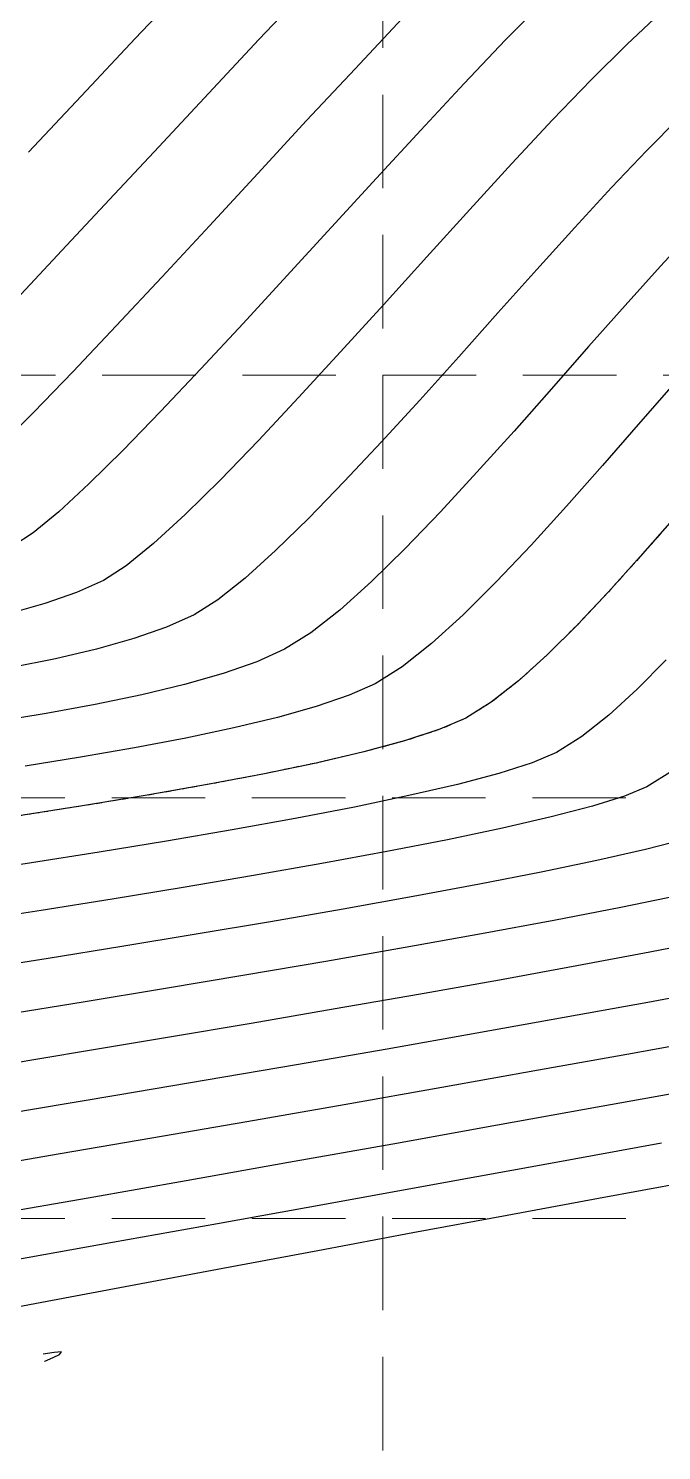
# Model space of a CAD drawing. Header units: inches. Extents: x 2547543 to 2548696, y 7125653 to 7126375.
# Drawn here: x 2548338.4 to 2548365.5, y 7125770.4 to 7125831.2 of the extents above; entities that cross this region are included whole.
import ezdxf

# ---------------------------------------------------------------- set-up
doc = ezdxf.new("R2010")
doc.units = ezdxf.units.IN
doc.header["$MEASUREMENT"] = 0
doc.linetypes.add('DASHED2', pattern=[0.375, 0.25, -0.125])
doc.linetypes.add('HIDDEN', pattern=[0.375, 0.25, -0.125])
for name, color, linetype in [('CONT-MJR', 6, 'Continuous'), ('CONT-MNR', 14, 'Continuous'), ('GRID', 254, 'HIDDEN'), ('V-100YR-LINE', 2, 'DASHED2')]:
    doc.layers.add(name, color=color, linetype=linetype)

msp = doc.modelspace()

# ---------------------------------------------------------------- linework, layer by layer
at = {"layer": 'CONT-MJR', "color": 35}
for points, elevation in [([(2548350.390275715, 7125832.966445083), (2548348.278055364, 7125830.731550986)], 560), ([(2548343.998142039, 7125826.151917927), (2548341.892876056, 7125823.890794257)], 560), ([(2548339.852355188, 7125821.704542685), (2548337.907792932, 7125819.634970857)], 560), ([(2548362.392413499, 7125817.597155428), (2548360.803230073, 7125815.793182096)], 565), ([(2548360.803230073, 7125815.793182096), (2548359.204473676, 7125813.987474514)], 565), ([(2548354.545913949, 7125808.958711459), (2548353.104012959, 7125807.54483206)], 565), ([(2548341.284130547, 7125802.289905108), (2548339.18505671, 7125801.903193142)], 565), ([(2548364.821935517, 7125796.082644027), (2548362.743061532, 7125795.610860081)], 570), ([(2548351.885237257, 7125793.529395603), (2548348.775174288, 7125792.989591478)], 570), ([(2548349.545696414, 7125782.686541365), (2548345.174756458, 7125781.911971759)], 575)]:
    msp.add_lwpolyline(points, dxfattribs=dict(at, elevation=elevation))
at = {"layer": 'CONT-MJR', "color": 35, "extrusion": (0.7297743796778442, -0.6836880536954099, 0), "elevation": -3012126.059996075}
msp.add_lwpolyline([(6942523.97616866, 560), (6942520.844454259, 560)], dxfattribs=at)
at = {"layer": 'CONT-MJR', "color": 35, "extrusion": (0.7314439310878184, -0.6819015879691137, 0), "elevation": -2995141.416819612}
msp.add_lwpolyline([(6949865.248351311, 560), (6949862.111831848, 560)], dxfattribs=at)
at = {"layer": 'CONT-MJR', "color": 35, "extrusion": (0.7310520322013968, -0.6823217175308198, 0), "elevation": -2999133.87645789}
msp.add_lwpolyline([(6948137.053677337, 560), (6948134.06312198, 560)], dxfattribs=at)
at = {"layer": 'CONT-MJR', "color": 35, "extrusion": (0.7339051713730896, -0.6792519410585707, 0), "elevation": -2969969.180743115}
msp.add_lwpolyline([(6960661.224723728, 565), (6960659.099774139, 565)], dxfattribs=at)
at = {"layer": 'CONT-MJR', "color": 35, "extrusion": (0.7435788177058972, -0.6686482945907364, 0), "elevation": -2869757.507412226}
msp.add_lwpolyline([(7002569.805898661, 565), (7002567.545377987, 565)], dxfattribs=at)
at = {"layer": 'CONT-MJR', "color": 35, "extrusion": (0.7487682383324431, -0.6628318981948061, 0), "elevation": -2815086.38491238}
msp.add_lwpolyline([(7024724.124434417, 565.0000000000009), (7024721.770752091, 565.0000000000009)], dxfattribs=at)
at = {"layer": 'CONT-MJR', "color": 35, "extrusion": (0.7437112055672914, -0.6685010416698288, 0), "elevation": -2868370.777194529}
msp.add_lwpolyline([(7003128.494012489, 565.0000000000009), (7003126.117330121, 565.0000000000009)], dxfattribs=at)
at = {"layer": 'CONT-MJR', "color": 35, "extrusion": (0.7348518387896821, -0.6782276719711628, 0), "elevation": -2960257.753051951}
msp.add_lwpolyline([(6964782.865688678, 565.0000000000009), (6964780.566522458, 565.0000000000009)], dxfattribs=at)
at = {"layer": 'CONT-MJR', "color": 35, "extrusion": (0.7210201083016704, -0.6929141385659896, 0), "elevation": -3100158.905525433}
msp.add_lwpolyline([(6903644.621850432, 565), (6903642.442089837, 565)], dxfattribs=at)
at = {"layer": 'CONT-MJR', "color": 35, "extrusion": (0.668272539271046, -0.7439165364852621, 0), "elevation": -3598011.668634024}
msp.add_lwpolyline([(6657743.517220486, 565), (6657741.697257834, 565)], dxfattribs=at)
at = {"layer": 'CONT-MJR', "color": 35, "extrusion": (0.617588903415378, -0.78650107843422, 0), "elevation": -4030620.599289347}
msp.add_lwpolyline([(6405100.316124379, 565.0000000000009), (6405098.731403209, 565.0000000000009)], dxfattribs=at)
at = {"layer": 'CONT-MJR', "color": 35, "extrusion": (0.5309285160425847, -0.8474166099698653, 0), "elevation": -4685533.86161243}
msp.add_lwpolyline([(5942807.804911908, 565), (5942806.484009342, 565)], dxfattribs=at)
at = {"layer": 'CONT-MJR', "color": 35, "extrusion": (0.3290911113240372, -0.9442981734852135, 0), "elevation": -5890245.070529865}
msp.add_lwpolyline([(4751439.344309154, 565.0000000000009), (4751437.822011128, 565.0000000000009)], dxfattribs=at)
at = {"layer": 'CONT-MJR', "color": 35, "extrusion": (0.4097535626049202, -0.9121962606438242, 0), "elevation": -5455937.115513257}
msp.add_lwpolyline([(5244418.62042544, 565.0000000000005), (5244417.319885519, 565.0000000000005)], dxfattribs=at)
at = {"layer": 'CONT-MJR', "color": 35, "extrusion": (0.2734954909391994, -0.9618732850203953, 0), "elevation": -6157158.782943185}
msp.add_lwpolyline([(4400061.827857059, 565.0000000000009), (4400060.107928159, 565.0000000000009)], dxfattribs=at)
at = {"layer": 'CONT-MJR', "color": 35, "extrusion": (0.2335227455137242, -0.9723513394487265, 0), "elevation": -6333687.686320087}
msp.add_lwpolyline([(4141923.891612748, 565.0000000000009), (4141922.002481912, 565.0000000000009)], dxfattribs=at)
at = {"layer": 'CONT-MJR', "color": 35, "extrusion": (0.2038081025094046, -0.9790108566055414, 0), "elevation": -6456865.2021767}
msp.add_lwpolyline([(3947152.054761256, 565), (3947150.027062642, 565)], dxfattribs=at)
at = {"layer": 'CONT-MJR', "color": 35, "extrusion": (0.163689393335121, -0.9865119272008728, 0), "elevation": -6612552.473156666}
msp.add_lwpolyline([(3680385.191171733, 565), (3680382.982679893, 565)], dxfattribs=at)
at = {"layer": 'CONT-MJR', "color": 35, "extrusion": (0.2470336316538098, -0.9690069064934108, 0), "elevation": -6275413.801604208}
msp.add_lwpolyline([(4229696.181381339, 570), (4229694.397440413, 570)], dxfattribs=at)
at = {"layer": 'CONT-MJR', "color": 35, "extrusion": (-0.2043414573766847, 0.9788996724880302, 0), "elevation": 6454702.83284594}
msp.add_lwpolyline([(-3950686.914655166, 570.0000000000009), (-3950684.482228307, 570.0000000000009)], dxfattribs=at)
at = {"layer": 'CONT-MJR', "color": 35, "extrusion": (0.1923234596226564, -0.9813315886481861, 0), "elevation": -6502658.35824367}
msp.add_lwpolyline([(3871244.09130097, 570.0000000000005), (3871241.405832857, 570.0000000000005)], dxfattribs=at)
at = {"layer": 'CONT-MJR', "color": 35, "extrusion": (0.1833820090612525, -0.9830417278796758, 0), "elevation": -6537630.473765504}
msp.add_lwpolyline([(3811884.512254229, 570.0000000000005), (3811881.6216623, 570.0000000000005)], dxfattribs=at)
at = {"layer": 'CONT-MJR', "color": 35, "extrusion": (0.1764826702502311, -0.984303747377479, 0), "elevation": -6564205.3285784}
msp.add_lwpolyline([(3765934.427647011, 570), (3765931.379995049, 570)], dxfattribs=at)
at = {"layer": 'CONT-MJR', "color": 35, "extrusion": (0.1665767471332209, -0.9860284921413353, 0), "elevation": -6601739.267308724}
msp.add_lwpolyline([(3699735.917186181, 570.0000000000009), (3699732.699920472, 570.0000000000009)], dxfattribs=at)
at = {"layer": 'CONT-MJR', "color": 35, "extrusion": (0.1629271134103021, -0.9866381077759903, 0), "elevation": -6615383.789847631}
msp.add_lwpolyline([(3675279.678801043, 570), (3675276.449072452, 570)], dxfattribs=at)
at = {"layer": 'CONT-MJR', "color": 35, "extrusion": (0.1573397883434017, -0.987544526086826, 0), "elevation": -6636081.147348398}
msp.add_lwpolyline([(3637769.003528443, 570.0000000000009), (3637765.89369044, 570.0000000000009)], dxfattribs=at)
at = {"layer": 'CONT-MJR', "color": 35, "extrusion": (0.1598879694535984, -0.9871351666433555, 0), "elevation": -6626670.507366242}
msp.add_lwpolyline([(3654886.817794484, 570), (3654883.623869248, 570)], dxfattribs=at)
at = {"layer": 'CONT-MJR', "color": 35, "extrusion": (0.178218289698529, -0.9839909761867388, 0), "elevation": -6557543.335473156}
msp.add_lwpolyline([(3777515.733969609, 575.0000000000005), (3777511.358795915, 575.0000000000005)], dxfattribs=at)
at = {"layer": 'CONT-MJR', "color": 35, "extrusion": (0.1770676545402659, -0.9841986820330584, 0), "elevation": -6561955.63867939}
msp.add_lwpolyline([(3769841.48983008, 575), (3769836.985525798, 575)], dxfattribs=at)
at = {"layer": 'CONT-MJR', "color": 35, "extrusion": (0.1760970270048654, -0.9843728140699781, 0), "elevation": -6565669.972940156}
msp.add_lwpolyline([(3763364.253944398, 575), (3763359.695951065, 575)], dxfattribs=at)
at = {"layer": 'CONT-MJR', "color": 35, "extrusion": (0.1752516616137287, -0.9845236691424067, 0), "elevation": -6568899.223809254}
msp.add_lwpolyline([(3757720.237340064, 575), (3757715.701101132, 575)], dxfattribs=at)
at = {"layer": 'CONT-MJR', "color": 35, "extrusion": (0.1737784845663571, -0.9847847675009095, 0), "elevation": -6574513.920822131}
msp.add_lwpolyline([(3747879.092447414, 575), (3747874.826052423, 575)], dxfattribs=at)
at = {"layer": 'CONT-MJR', "color": 35, "extrusion": (0.1730823675270849, -0.9849073530293188, 0), "elevation": -6577161.382045624}
msp.add_lwpolyline([(3743226.838086247, 575), (3743222.819782273, 575)], dxfattribs=at)
at = {"layer": 'CONT-MNR', "color": 35, "extrusion": (0.7264493972692223, -0.6872199598434141, 0), "elevation": -3045770.913249168}
msp.add_lwpolyline([(6927831.018419613, 559), (6927827.65126293, 559)], dxfattribs=at)
at = {"layer": 'CONT-MNR', "color": 35, "extrusion": (0.714785082025856, -0.6993441831553976, 0), "elevation": -3161879.379972702}
msp.add_lwpolyline([(6875619.828935625, 562), (6875617.428571285, 562)], dxfattribs=at)
at = {"layer": 'CONT-MNR', "color": 35, "extrusion": (0.7274394230156975, -0.6861719069173478, 0), "elevation": -3035772.009724465}
msp.add_lwpolyline([(6932220.061828079, 561.0000000000009), (6932217.116597217, 561.0000000000009)], dxfattribs=at)
at = {"layer": 'CONT-MNR', "color": 35, "extrusion": (-0.6828087298200296, 0.7305971793550519, 0), "elevation": 3466066.48525308}
msp.add_lwpolyline([(-6727408.78033377, 563), (-6727406.879350163, 563)], dxfattribs=at)
at = {"layer": 'CONT-MNR', "color": 35, "extrusion": (0.7284428058138247, -0.6851066184602822, 0), "elevation": -3025631.711456091}
msp.add_lwpolyline([(6936646.824527627, 559.0000000000009), (6936643.456791418, 559.0000000000009)], dxfattribs=at)
at = {"layer": 'CONT-MNR', "color": 35}
for points, elevation in [([(2548358.84230355, 7125830.719882635), (2548357.063316642, 7125828.849329064)], 562), ([(2548364.036159572, 7125830.543854592), (2548362.503244084, 7125829.013771573)], 563), ([(2548357.063316642, 7125828.849329064), (2548355.211123263, 7125826.864453553)], 562), ([(2548350.328147977, 7125827.266588331), (2548348.239393258, 7125825.010230211)], 561), ([(2548355.211123263, 7125826.864453553), (2548353.312823003, 7125824.805743122)], 562), ([(2548359.112183315, 7125825.429591081), (2548357.307516478, 7125823.461598605)], 563), ([(2548364.869051063, 7125825.979205589), (2548363.375251083, 7125824.404230602)], 564), ([(2548348.239393258, 7125825.010230211), (2548346.164448756, 7125822.764101705)], 561), ([(2548353.312823003, 7125824.805743122), (2548351.395515459, 7125822.713684784)], 562), ([(2548363.375251083, 7125824.404230602), (2548361.8035672, 7125822.697391205)], 564), ([(2548360.175445193, 7125820.896804785), (2548358.51233084, 7125819.040588737)], 564), ([(2548353.613606013, 7125819.38907169), (2548351.777840829, 7125817.370642248)], 563), ([(2548358.51233084, 7125819.040588737), (2548356.835669921, 7125817.166860449)], 564), ([(2548342.183244363, 7125818.481653944), (2548340.340611454, 7125816.534894895)], 561), ([(2548356.835669921, 7125817.166860449), (2548355.166908213, 7125815.313737313)], 564), ([(2548355.166908213, 7125815.313737313), (2548353.527491495, 7125813.519336721)], 564), ([(2548338.639042725, 7125814.777485871), (2548337.110351667, 7125813.254206973)], 561), ([(2548362.980063662, 7125812.510420538), (2548361.446972567, 7125810.778521271)], 566), ([(2548341.010094496, 7125811.728301606), (2548339.718524599, 7125810.536444361)], 562), ([(2548346.636176139, 7125811.903319971), (2548345.133295604, 7125810.420376224)], 563), ([(2548339.718524599, 7125810.536444361), (2548338.624744173, 7125809.635135333)], 562), ([(2548345.133295604, 7125810.420376224), (2548343.780484287, 7125809.17893515)], 563), ([(2548343.780484287, 7125809.17893515), (2548342.604481409, 7125808.222049245)], 563), ([(2548348.999769068, 7125808.869644117), (2548347.692190096, 7125807.691307608)], 564), ([(2548364.603631333, 7125808.615643965), (2548363.24611618, 7125807.111392934)], 567), ([(2548339.132267988, 7125806.604240531), (2548337.622429837, 7125806.18366714)], 563), ([(2548357.023625916, 7125806.12338917), (2548355.670736249, 7125804.894310495)], 566), ([(2548353.260546347, 7125803.176499418), (2548352.14408457, 7125802.681066919)], 566), ([(2548359.386166048, 7125803.294791014), (2548358.219278113, 7125802.379271823)], 567), ([(2548364.462725984, 7125802.937283948), (2548363.255231973, 7125801.827506796)], 568), ([(2548352.14408457, 7125802.681066919), (2548350.738489857, 7125802.199946549)], 566), ([(2548358.219278113, 7125802.379271823), (2548357.136719731, 7125801.704408887)], 567), ([(2548349.080268614, 7125801.733694088), (2548347.205927249, 7125801.282865316)], 566), ([(2548350.738489857, 7125802.199946549), (2548349.080268614, 7125801.733694088)], 566), ([(2548356.028487955, 7125801.224313534), (2548354.561180342, 7125800.742270287)], 567), ([(2548362.100942161, 7125800.912682668), (2548361.012893115, 7125800.232318357)], 568), ([(2548352.779838721, 7125800.260747686), (2548350.729504918, 7125799.782214263)], 567), ([(2548358.556046147, 7125799.337710024), (2548356.781371313, 7125798.867099001)], 568), ([(2548359.982265314, 7125799.794121589), (2548358.556046147, 7125799.337710024)], 568), ([(2548356.781371313, 7125798.867099001), (2548354.70537651, 7125798.386303859)], 568), ([(2548364.889066499, 7125798.760227825), (2548363.932922683, 7125798.361556326)], 569), ([(2548347.140829255, 7125796.922967127), (2548344.330911548, 7125796.44158891)], 568), ([(2548344.330911548, 7125796.44158891), (2548341.455352359, 7125795.970103276)], 568), ([(2548341.455352359, 7125795.970103276), (2548338.561287384, 7125795.512525562)], 568), ([(2548350.970992715, 7125795.483951956), (2548348.054290341, 7125794.970919424)], 569), ([(2548342.004363647, 7125793.961999614), (2548338.967095855, 7125793.476290356)], 569), ([(2548338.967095855, 7125793.476290356), (2548335.985596118, 7125793.009866876)], 569), ([(2548367.873555772, 7125792.240414609), (2548365.008866839, 7125791.683896662)], 572), ([(2548354.54035884, 7125791.887365712), (2548351.143421895, 7125791.293095827)], 571), ([(2548365.008866839, 7125791.683896662), (2548361.890626319, 7125791.100004652)], 572), ([(2548358.57243821, 7125790.496408214), (2548355.10790651, 7125789.880776984)], 572), ([(2548340.759222764, 7125789.548644666), (2548337.41655731, 7125789.004382968)], 571), ([(2548344.19789475, 7125790.116404546), (2548340.759222764, 7125789.548644666)], 571), ([(2548364.924899539, 7125789.539177494), (2548361.349318099, 7125788.888377283)], 573), ([(2548351.550635219, 7125789.260780592), (2548347.954228336, 7125788.644088676)], 572), ([(2548361.349318099, 7125788.888377283), (2548357.611935319, 7125788.221079053)], 573), ([(2548344.372289859, 7125788.038370868), (2548340.858423788, 7125787.451296803)], 572), ([(2548357.611935319, 7125788.221079053), (2548353.772629437, 7125787.546341959)], 573), ([(2548368.10536947, 7125788.058428209), (2548364.268079738, 7125787.358920081)], 574), ([(2548349.891278693, 7125786.873225152), (2548346.027761324, 7125786.210787786)], 573), ([(2548360.249526863, 7125786.636323631), (2548356.116628659, 7125785.901457161)], 574), ([(2548343.701040196, 7125783.731420602), (2548339.779938798, 7125783.055657024)], 574), ([(2548365.513026294, 7125783.511625644), (2548360.766403051, 7125782.649313608)], 576), ([(2548339.779938798, 7125783.055657024), (2548336.079081133, 7125782.421714914)], 574), ([(2548355.961803347, 7125781.778575961), (2548351.181659996, 7125780.914186561)], 576), ([(2548351.181659996, 7125780.914186561), (2548346.508405815, 7125780.070919272)], 576), ([(2548358.908986977, 7125780.424519013), (2548354.877625627, 7125779.675226466)], 577), ([(2548342.024473619, 7125779.263547957), (2548337.812296222, 7125778.506846476)], 576), ([(2548342.788155967, 7125777.412325196), (2548338.998258109, 7125776.699763927)], 577), ([(2548338.998258109, 7125776.699763927), (2548335.447516549, 7125776.031445749)], 577), ([(2548339.520719509, 7125774.564362206), (2548339.060306821, 7125774.48996832)], 578), ([(2548339.131063014, 7125774.188921418), (2548339.487074511, 7125774.345713796)], 578), ([(2548339.842482462, 7125774.594714857), (2548339.520719509, 7125774.564362206)], 578), ([(2548339.117537022, 7125774.182433668), (2548339.131063014, 7125774.188921418)], 578)]:
    msp.add_lwpolyline(points, dxfattribs=dict(at, elevation=elevation))
at = {"layer": 'CONT-MNR', "color": 35, "extrusion": (0.7315372287314975, -0.6818014982235231, 0), "elevation": -2994186.569551584}
msp.add_lwpolyline([(6950280.039925502, 561), (6950277.002749068, 561)], dxfattribs=at)
at = {"layer": 'CONT-MNR', "color": 35, "extrusion": (0.7214088366589685, -0.692509415380292, 0), "elevation": -3096292.455576223}
msp.add_lwpolyline([(6905401.046354294, 563), (6905398.663370818, 563)], dxfattribs=at)
at = {"layer": 'CONT-MNR', "color": 35, "extrusion": (0.72937251569268, -0.6841167541817195, 0), "elevation": -3016208.891020793}
msp.add_lwpolyline([(6940745.898370219, 559), (6940742.587863201, 559)], dxfattribs=at)
at = {"layer": 'CONT-MNR', "color": 35, "extrusion": (0.7310385584592357, -0.6823361532601381, 0), "elevation": -2999259.540623501}
msp.add_lwpolyline([(6948093.25488084, 563), (6948090.703613011, 563)], dxfattribs=at)
at = {"layer": 'CONT-MNR', "color": 35, "extrusion": (0.7097597058977093, -0.7044438656727711, 0), "elevation": -3211017.698925307}
msp.add_lwpolyline([(6852806.130311827, 564), (6852804.15077823, 564)], dxfattribs=at)
at = {"layer": 'CONT-MNR', "color": 35, "extrusion": (0.7402551356845992, -0.6723260623332817, 0), "elevation": -2904442.244370256}
msp.add_lwpolyline([(6988254.447410975, 563.0000000000009), (6988251.708007763, 563.0000000000009)], dxfattribs=at)
at = {"layer": 'CONT-MNR', "color": 35, "extrusion": (0.7336760201085976, -0.679499446296764, 0), "elevation": -2972332.150824212}
msp.add_lwpolyline([(6959645.093280796, 561), (6959642.106787127, 561)], dxfattribs=at)
at = {"layer": 'CONT-MNR', "color": 35, "extrusion": (0.7374995192005013, -0.6753476580095836, 0), "elevation": -2932999.752131938}
msp.add_lwpolyline([(6976313.971997359, 562), (6976311.144986395, 562)], dxfattribs=at)
at = {"layer": 'CONT-MNR', "color": 35, "extrusion": (0.7417365887952376, -0.6706913096517686, 0), "elevation": -2889014.16606559}
msp.add_lwpolyline([(6994647.535423661, 564), (6994645.107895551, 564)], dxfattribs=at)
at = {"layer": 'CONT-MNR', "color": 35, "extrusion": (0.7411390773554781, -0.671351523433641, 0), "elevation": -2895245.256602796}
msp.add_lwpolyline([(6992067.046980808, 563), (6992064.288160391, 563)], dxfattribs=at)
at = {"layer": 'CONT-MNR', "color": 35, "extrusion": (0.7310593557564985, -0.682313870854824, 0), "elevation": -2999055.396496415}
msp.add_lwpolyline([(6948168.348430642, 561), (6948165.487747778, 561)], dxfattribs=at)
at = {"layer": 'CONT-MNR', "color": 35, "extrusion": (0.735982548044649, -0.6770005088430184, 0), "elevation": -2948643.443362848}
msp.add_lwpolyline([(6969713.522203094, 562), (6969710.754076177, 562)], dxfattribs=at)
at = {"layer": 'CONT-MNR', "color": 35, "extrusion": (0.732460062552792, -0.6808100004885066, 0), "elevation": -2984765.707246783}
msp.add_lwpolyline([(6954318.070408881, 562.0000000000009), (6954315.409267254, 562.0000000000009)], dxfattribs=at)
at = {"layer": 'CONT-MNR', "color": 35, "extrusion": (0.7360350478396063, -0.6769434306880808, 0), "elevation": -2948099.034624062}
msp.add_lwpolyline([(6969941.324388605, 563), (6969938.676231058, 563)], dxfattribs=at)
at = {"layer": 'CONT-MNR', "color": 35, "extrusion": (0.7184284076606307, -0.6956009078963389, 0), "elevation": -3125924.358092797}
msp.add_lwpolyline([(6892016.881004527, 561.0000000000009), (6892014.434819207, 561.0000000000009)], dxfattribs=at)
at = {"layer": 'CONT-MNR', "color": 35, "extrusion": (0.7264344219989943, -0.6872357896202635, 0), "elevation": -3045910.11818258}
msp.add_lwpolyline([(6927752.932277633, 562), (6927750.426091592, 562)], dxfattribs=at)
at = {"layer": 'CONT-MNR', "color": 35, "extrusion": (0.7528156282706231, -0.6582314409320686, 0), "elevation": -2771986.358534837}
msp.add_lwpolyline([(7041840.278022999, 566.0000000000005), (7041837.984086393, 566.0000000000005)], dxfattribs=at)
at = {"layer": 'CONT-MNR', "color": 35, "extrusion": (0.7293768568769662, -0.6841121257895357, 0), "elevation": -3016149.233571104}
msp.add_lwpolyline([(6940761.980445758, 563), (6940759.462143218, 563)], dxfattribs=at)
at = {"layer": 'CONT-MNR', "color": 35, "extrusion": (0.7169445327439752, -0.6971302152170161, 0), "elevation": -3140599.465838097}
msp.add_lwpolyline([(6885341.633458482, 562), (6885339.329943273, 562)], dxfattribs=at)
at = {"layer": 'CONT-MNR', "color": 35, "extrusion": (0.7527836987559275, -0.6582679567526775, 0), "elevation": -2772327.931532193}
msp.add_lwpolyline([(7041703.515916549, 566), (7041701.190186306, 566)], dxfattribs=at)
at = {"layer": 'CONT-MNR', "color": 35, "extrusion": (0.7188039720210913, -0.6952128090064958, 0), "elevation": -3122194.025589009}
msp.add_lwpolyline([(6893707.462394856, 563.0000000000009), (6893705.123239837, 563.0000000000009)], dxfattribs=at)
at = {"layer": 'CONT-MNR', "color": 35, "extrusion": (0.7301458000266143, -0.6832913805277332, 0), "elevation": -3008337.331929852}
msp.add_lwpolyline([(6944150.812788957, 564.0000000000009), (6944148.487827756, 564.0000000000009)], dxfattribs=at)
at = {"layer": 'CONT-MNR', "color": 35, "extrusion": (0.7021368704973965, -0.7120420037386294, 0), "elevation": -3284593.079496177}
msp.add_lwpolyline([(6817823.039314825, 562), (6817820.985700341, 562)], dxfattribs=at)
at = {"layer": 'CONT-MNR', "color": 35, "extrusion": (0.7176392204448219, -0.6964150696813995, 0), "elevation": -3133725.437572198}
msp.add_lwpolyline([(6888472.733893651, 564.0000000000009), (6888470.556471784, 564.0000000000009)], dxfattribs=at)
at = {"layer": 'CONT-MNR', "color": 35, "extrusion": (0.6987157842390568, -0.7153993659874182, 0), "elevation": -3317227.47760246}
msp.add_lwpolyline([(6802004.380129796, 564), (6802002.391440479, 564)], dxfattribs=at)
at = {"layer": 'CONT-MNR', "color": 35, "extrusion": (0.7404022194612384, -0.6721640822127231, 0), "elevation": -2902901.59063834}
msp.add_lwpolyline([(6988883.149028569, 566), (6988880.893101139, 566)], dxfattribs=at)
at = {"layer": 'CONT-MNR', "color": 35, "extrusion": (0.5486993729742707, -0.8360197354713835, 0), "elevation": -4559045.680662034}
msp.add_lwpolyline([(6040388.661682907, 562), (6040387.622363707, 562)], dxfattribs=at)
at = {"layer": 'CONT-MNR', "color": 35, "extrusion": (0.7513126013013418, -0.6599464941385862, 0), "elevation": -2788033.974378247}
msp.add_lwpolyline([(7035496.167000105, 567), (7035494.093348347, 567)], dxfattribs=at)
at = {"layer": 'CONT-MNR', "color": 35, "extrusion": (0.726600032352679, -0.6870606909037119, 0), "elevation": -3044224.921112651}
msp.add_lwpolyline([(6928491.063179735, 566), (6928488.907998098, 566)], dxfattribs=at)
at = {"layer": 'CONT-MNR', "color": 35, "extrusion": (0.5432771457310891, -0.8395534187449187, 0), "elevation": -4598040.357634506}
msp.add_lwpolyline([(6010758.497627737, 563.0000000000005), (6010757.339327154, 563.0000000000005)], dxfattribs=at)
at = {"layer": 'CONT-MNR', "color": 35, "extrusion": (-0.4112617703841497, 0.9115172824584813, 0), "elevation": 5447261.281153919}
msp.add_lwpolyline([(-5253429.685220148, 563.0000000000005), (-5253428.420099452, 563.0000000000005)], dxfattribs=at)
at = {"layer": 'CONT-MNR', "color": 35, "extrusion": (-0.6215174277093561, 0.7834003363884555, 0), "elevation": 3998517.639850762}
msp.add_lwpolyline([(-6425190.105949515, 564), (-6425188.611177258, 564)], dxfattribs=at)
at = {"layer": 'CONT-MNR', "color": 35, "extrusion": (0.7052729107563769, -0.7089359077894332, 0), "elevation": -3254452.657117295}
msp.add_lwpolyline([(6832261.837865858, 566), (6832259.826044111, 566)], dxfattribs=at)
at = {"layer": 'CONT-MNR', "color": 35, "extrusion": (0.3284326822155626, -0.944527380890936, 0), "elevation": -5893561.592232987}
msp.add_lwpolyline([(4747325.287867203, 563), (4747323.862203052, 563)], dxfattribs=at)
at = {"layer": 'CONT-MNR', "color": 35, "extrusion": (0.535077486387574, -0.8448029850569632, 0), "elevation": -4656339.972713552}
msp.add_lwpolyline([(5965709.518901301, 564), (5965708.319822408, 564)], dxfattribs=at)
at = {"layer": 'CONT-MNR', "color": 35, "extrusion": (0.7277278073162459, -0.6858660499388267, 0), "elevation": -3032834.378775636}
msp.add_lwpolyline([(6933483.817955485, 567.0000000000009), (6933481.876086515, 567.0000000000009)], dxfattribs=at)
at = {"layer": 'CONT-MNR', "color": 35, "extrusion": (0.4103181472105051, -0.9119424423009044, 0), "elevation": -5452692.629679425}
msp.add_lwpolyline([(5247791.991392953, 564), (5247790.703720031, 564)], dxfattribs=at)
at = {"layer": 'CONT-MNR', "color": 35, "extrusion": (0.3285820202500572, -0.944475439579236, 0), "elevation": -5892808.239636345}
msp.add_lwpolyline([(4748260.232409833, 564), (4748258.750010224, 564)], dxfattribs=at)
at = {"layer": 'CONT-MNR', "color": 35, "extrusion": (0.7052169708821442, -0.7089915542372935, 0), "elevation": -3254987.987307015}
msp.add_lwpolyline([(6832006.183954359, 567.0000000000009), (6832004.362296913, 567.0000000000009)], dxfattribs=at)
at = {"layer": 'CONT-MNR', "color": 35, "extrusion": (0.2709985946451645, -0.9625797430344905, 0), "elevation": -6168558.293370248}
msp.add_lwpolyline([(4384066.455639994, 564.0000000000005), (4384064.800746298, 564.0000000000005)], dxfattribs=at)
at = {"layer": 'CONT-MNR', "color": 35, "extrusion": (0.6201385812109974, -0.7844922817297894, 0), "elevation": -4009805.270627564}
msp.add_lwpolyline([(6418151.891939018, 566), (6418150.284974124, 566)], dxfattribs=at)
at = {"layer": 'CONT-MNR', "color": 35, "extrusion": (0.1977224569435225, -0.9802580425684948, 0), "elevation": -6481262.955743596}
msp.add_lwpolyline([(3906961.89915004, 564), (3906959.981355538, 564)], dxfattribs=at)
at = {"layer": 'CONT-MNR', "color": 35, "extrusion": (-0.2290693337746214, 0.9734101090106118, 0), "elevation": 6352583.434545379}
msp.add_lwpolyline([(-4112884.547734009, 564), (-4112882.746936016, 564)], dxfattribs=at)
at = {"layer": 'CONT-MNR', "color": 35, "extrusion": (0.6709147256828306, -0.7415345109042006, 0), "elevation": -3574297.222491535}
msp.add_lwpolyline([(6670504.461376688, 567), (6670502.793823292, 567)], dxfattribs=at)
at = {"layer": 'CONT-MNR', "color": 35, "extrusion": (0.7120311329812835, -0.7021478944391913, 0), "elevation": -3188852.692958507}
msp.add_lwpolyline([(6863124.057523791, 568), (6863122.280602358, 568)], dxfattribs=at)
at = {"layer": 'CONT-MNR', "color": 35, "extrusion": (-0.5314864105903317, 0.8470668187090115, 0), "elevation": 4681616.300099984}
msp.add_lwpolyline([(-5945894.39928966, 566), (-5945893.04220859, 566)], dxfattribs=at)
at = {"layer": 'CONT-MNR', "color": 35, "extrusion": (0.3975109471601573, -0.9175974318228199, 0), "elevation": -5525617.484524461}
msp.add_lwpolyline([(5170950.148816422, 567), (5170948.941062631, 567)], dxfattribs=at)
at = {"layer": 'CONT-MNR', "color": 35, "extrusion": (-0.6211249687162986, 0.7837115370065553, 0), "elevation": 4001721.055455748}
msp.add_lwpolyline([(-6423195.120797582, 568.0000000000009), (-6423193.647947229, 568.0000000000009)], dxfattribs=at)
at = {"layer": 'CONT-MNR', "color": 35, "extrusion": (0.2071221698861556, -0.9783150856148803, 0), "elevation": -6443459.689206036}
msp.add_lwpolyline([(3968997.938827774, 566.0000000000009), (3968995.8393456, 566.0000000000009)], dxfattribs=at)
at = {"layer": 'CONT-MNR', "color": 35, "extrusion": (0.1870370221590519, -0.9823528654927792, 0), "elevation": -6523415.993321076}
msp.add_lwpolyline([(3836162.733415853, 566), (3836160.496885107, 566)], dxfattribs=at)
at = {"layer": 'CONT-MNR', "color": 35, "extrusion": (0.2609488820318007, -0.9653526200132019, 0), "elevation": -6213920.142481995}
msp.add_lwpolyline([(4319530.489634844, 567.0000000000005), (4319528.644359259, 567.0000000000005)], dxfattribs=at)
at = {"layer": 'CONT-MNR', "color": 35, "extrusion": (0.1595210504956725, -0.9871945271570124, 0), "elevation": -6628036.812022028}
msp.add_lwpolyline([(3652423.050407324, 566.0000000000009), (3652420.645858156, 566.0000000000009)], dxfattribs=at)
at = {"layer": 'CONT-MNR', "color": 35, "extrusion": (0.1715843876240008, -0.9851694259992525, 0), "elevation": -6582864.853740577}
msp.add_lwpolyline([(3733225.669198959, 566), (3733223.330856712, 566)], dxfattribs=at)
at = {"layer": 'CONT-MNR', "color": 35, "extrusion": (0.3912767368161367, -0.9202730655770144, 0), "elevation": -5560567.643130735}
msp.add_lwpolyline([(5133347.863637289, 568.0000000000009), (5133346.743722079, 568.0000000000009)], dxfattribs=at)
at = {"layer": 'CONT-MNR', "color": 35, "extrusion": (0.1862906546744398, -0.9824946778384954, 0), "elevation": -6526326.394512187}
msp.add_lwpolyline([(3831208.612910441, 567.0000000000009), (3831206.11600869, 567.0000000000009)], dxfattribs=at)
at = {"layer": 'CONT-MNR', "color": 35, "extrusion": (0.2036516234658204, -0.979043418985969, 0), "elevation": -6457491.618564541}
msp.add_lwpolyline([(3946126.705130207, 567), (3946124.382164634, 567)], dxfattribs=at)
at = {"layer": 'CONT-MNR', "color": 35, "extrusion": (0.531364016375386, -0.8471436018181443, 0), "elevation": -4682465.424926277}
msp.add_lwpolyline([(5945225.345912914, 569), (5945224.059988093, 569)], dxfattribs=at)
at = {"layer": 'CONT-MNR', "color": 35, "extrusion": (0.1731261861449012, -0.9848996515741698, 0), "elevation": -6577011.374323752}
msp.add_lwpolyline([(3743527.46658346, 567), (3743524.839859631, 567)], dxfattribs=at)
at = {"layer": 'CONT-MNR', "color": 35, "extrusion": (0.1629317542231565, -0.9866373414105941, 0), "elevation": -6615372.715218261}
msp.add_lwpolyline([(3675309.603744414, 567.0000000000009), (3675306.891618951, 567.0000000000009)], dxfattribs=at)
at = {"layer": 'CONT-MNR', "color": 35, "extrusion": (0.2045621224995443, -0.9788535835550082, 0), "elevation": -6453816.43871051}
msp.add_lwpolyline([(3952134.577933209, 568.0000000000005), (3952132.197414698, 568.0000000000005)], dxfattribs=at)
at = {"layer": 'CONT-MNR', "color": 35, "extrusion": (0.2976298242468179, -0.9546813540228007, 0), "elevation": -6044397.718831339}
msp.add_lwpolyline([(4553725.643993769, 569), (4553724.198319361, 569)], dxfattribs=at)
at = {"layer": 'CONT-MNR', "color": 35, "extrusion": (0.1549482791927938, -0.98792258339163, 0), "elevation": -6644875.704547898}
msp.add_lwpolyline([(3621693.496134783, 567), (3621690.743219376, 567)], dxfattribs=at)
at = {"layer": 'CONT-MNR', "color": 35, "extrusion": (0.1892910998116983, -0.9819210149151905, 0), "elevation": -6514590.28159153}
msp.add_lwpolyline([(3851130.872017347, 568), (3851128.288074635, 568)], dxfattribs=at)
at = {"layer": 'CONT-MNR', "color": 35, "extrusion": (0.2236321409816757, -0.9746736199979724, 0), "elevation": -6375431.438902356}
msp.add_lwpolyline([(4077377.388075242, 569), (4077375.24966425, 569)], dxfattribs=at)
at = {"layer": 'CONT-MNR', "color": 35, "extrusion": (0.2517270212854544, -0.9677982779250811, 0), "elevation": -6254843.252172632}
msp.add_lwpolyline([(4260056.777617331, 569.0000000000009), (4260054.962988427, 569.0000000000009)], dxfattribs=at)
at = {"layer": 'CONT-MNR', "color": 35, "extrusion": (0.1777785487378491, -0.9840705196319338, 0), "elevation": -6559245.224399025}
msp.add_lwpolyline([(3774569.871444173, 568), (3774567.130644125, 568)], dxfattribs=at)
at = {"layer": 'CONT-MNR', "color": 35, "extrusion": (0.204741951759208, -0.9788159853567117, 0), "elevation": -6453088.071815507}
msp.add_lwpolyline([(3953323.828895323, 569.0000000000009), (3953321.413392703, 569.0000000000009)], dxfattribs=at)
at = {"layer": 'CONT-MNR', "color": 35, "extrusion": (0.1912123527692045, -0.9815486927037625, 0), "elevation": -6507039.027741199}
msp.add_lwpolyline([(3863876.15635514, 569.0000000000005), (3863873.511112855, 569.0000000000005)], dxfattribs=at)
at = {"layer": 'CONT-MNR', "color": 35, "extrusion": (-0.1810783898515946, 0.9834686658601555, 0), "elevation": 6546545.287190445}
msp.add_lwpolyline([(-3796553.729527776, 569.0000000000009), (-3796550.902231423, 569.0000000000009)], dxfattribs=at)
at = {"layer": 'CONT-MNR', "color": 35, "extrusion": (0.1516589654418186, -0.9884328799676371, 0), "elevation": -6656892.190705769}
msp.add_lwpolyline([(3599552.398645454, 568), (3599549.499677685, 568)], dxfattribs=at)
at = {"layer": 'CONT-MNR', "color": 35, "extrusion": (0.1620010609075985, -0.9867905837941569, 0), "elevation": -6618832.275496174}
msp.add_lwpolyline([(3669069.16166553, 569.0000000000009), (3669066.075846073, 569.0000000000009)], dxfattribs=at)
at = {"layer": 'CONT-MNR', "color": 35, "extrusion": (0.1670169872043765, -0.9859540181900843, 0), "elevation": -6600088.770000993}
msp.add_lwpolyline([(3702682.811353505, 569), (3702679.763676783, 569)], dxfattribs=at)
at = {"layer": 'CONT-MNR', "color": 35, "extrusion": (0.2007337317866958, -0.9796458385166483, 0), "elevation": -6469211.482979995}
msp.add_lwpolyline([(3926883.728447709, 571), (3926881.103149229, 571)], dxfattribs=at)
at = {"layer": 'CONT-MNR', "color": 35, "extrusion": (0.1904004456773889, -0.9817065092408482, 0), "elevation": -6510228.369179361}
msp.add_lwpolyline([(3858499.577675618, 571), (3858496.663800731, 571)], dxfattribs=at)
at = {"layer": 'CONT-MNR', "color": 35, "extrusion": (0.1827857994955416, -0.9831527610207764, 0), "elevation": -6539938.926719346}
msp.add_lwpolyline([(3807921.84245032, 571.0000000000009), (3807918.695108245, 571.0000000000009)], dxfattribs=at)
at = {"layer": 'CONT-MNR', "color": 35, "extrusion": (0.1769449661072128, -0.9842207470731947, 0), "elevation": -6562433.707098238}
msp.add_lwpolyline([(3769019.739098581, 571.0000000000009), (3769016.413516325, 571.0000000000009)], dxfattribs=at)
at = {"layer": 'CONT-MNR', "color": 35, "extrusion": (0.1685840521327152, -0.9856872817311352, 0), "elevation": -6594190.487859922}
msp.add_lwpolyline([(3713172.082298074, 571.0000000000009), (3713168.566164919, 571.0000000000009)], dxfattribs=at)
at = {"layer": 'CONT-MNR', "color": 35, "extrusion": (0.178968531082682, -0.9838547986781928, 0), "elevation": -6554667.18388546}
msp.add_lwpolyline([(3782510.440831217, 572.0000000000009), (3782507.068191155, 572.0000000000009)], dxfattribs=at)
at = {"layer": 'CONT-MNR', "color": 35, "extrusion": (0.1654947627128232, -0.9862106689316571, 0), "elevation": -6605792.619024728}
msp.add_lwpolyline([(3692488.70890296, 571.0000000000009), (3692485.18052964, 571.0000000000009)], dxfattribs=at)
at = {"layer": 'CONT-MNR', "color": 35, "extrusion": (0.1832652358488053, -0.9830635042199877, 0), "elevation": -6538076.935727421}
msp.add_lwpolyline([(3811117.465293189, 573), (3811114.05360936, 573)], dxfattribs=at)
at = {"layer": 'CONT-MNR', "color": 35, "extrusion": (0.1717015059170995, -0.9851490206389084, 0), "elevation": -6582408.512687011}
msp.add_lwpolyline([(3734018.392172496, 572.0000000000009), (3734014.781275853, 572.0000000000009)], dxfattribs=at)
at = {"layer": 'CONT-MNR', "color": 35, "extrusion": (0.1667361679970027, -0.9860015467947681, 0), "elevation": -6601136.852592994}
msp.add_lwpolyline([(3700801.717112325, 572.0000000000009), (3700798.08432038, 572.0000000000009)], dxfattribs=at)
at = {"layer": 'CONT-MNR', "color": 35, "extrusion": (0.1630959000930082, -0.986610220590103, 0), "elevation": -6614750.783153712}
msp.add_lwpolyline([(3676405.85470898, 572.0000000000009), (3676402.416482215, 572.0000000000009)], dxfattribs=at)
at = {"layer": 'CONT-MNR', "color": 35, "extrusion": (0.1708728183951661, -0.9852930934162143, 0), "elevation": -6585544.863164863}
msp.add_lwpolyline([(3728478.773081565, 573.0000000000009), (3728474.833796117, 573.0000000000009)], dxfattribs=at)
at = {"layer": 'CONT-MNR', "color": 35, "extrusion": (0.1769767164335586, -0.9842150384140631, 0), "elevation": -6562305.938748614}
msp.add_lwpolyline([(3769236.88478656, 574.0000000000005), (3769232.801783642, 574.0000000000005)], dxfattribs=at)
at = {"layer": 'CONT-MNR', "color": 35, "extrusion": (0.1673706817548516, -0.9858940383676718, 0), "elevation": -6598751.73188456}
msp.add_lwpolyline([(3705046.852606698, 573), (3705043.012634446, 573)], dxfattribs=at)
at = {"layer": 'CONT-MNR', "color": 35, "extrusion": (0.1734685809662656, -0.9848394038712862, 0), "elevation": -6575695.019957213}
msp.add_lwpolyline([(3745821.487347512, 574.0000000000009), (3745817.242669948, 574.0000000000009)], dxfattribs=at)
at = {"layer": 'CONT-MNR', "color": 35, "extrusion": (-0.1659412974824135, 0.986135632552568, 0), "elevation": 6604115.840562072}
msp.add_lwpolyline([(-3695473.191481434, 573.0000000000009), (-3695469.491974208, 573.0000000000009)], dxfattribs=at)
at = {"layer": 'CONT-MNR', "color": 35, "extrusion": (0.1646547052320494, -0.9863512701086501, 0), "elevation": -6608931.100100769}
msp.add_lwpolyline([(3686851.029780812, 573.0000000000009), (3686847.531282952, 573.0000000000009)], dxfattribs=at)
at = {"layer": 'CONT-MNR', "color": 35, "extrusion": (0.1721059115887019, -0.9850784512901609, 0), "elevation": -6580870.981655247}
msp.add_lwpolyline([(3736716.330387073, 574), (3736712.106525085, 574)], dxfattribs=at)
at = {"layer": 'CONT-MNR', "color": 35, "extrusion": (0.1709117785424548, -0.9852863360239271, 0), "elevation": -6585395.389748072}
msp.add_lwpolyline([(3728732.73444586, 574), (3728728.599173535, 574)], dxfattribs=at)
at = {"layer": 'CONT-MNR', "color": 35, "extrusion": (0.1783251836968441, -0.9839716097832737, 0), "elevation": -6557130.92261618}
msp.add_lwpolyline([(3778221.145548782, 576.0000000000009), (3778216.262684626, 576.0000000000009)], dxfattribs=at)
at = {"layer": 'CONT-MNR', "color": 35, "extrusion": (0.1805743201061854, -0.9835613427327189, 0), "elevation": -6548473.989928797}
msp.add_lwpolyline([(3793208.030135172, 577), (3793204.244915163, 577)], dxfattribs=at)
at = {"layer": 'CONT-MNR', "color": 35, "extrusion": (0.1817969977913969, -0.9833360827275865, 0), "elevation": -6543753.010074655}
msp.add_lwpolyline([(3801342.734292097, 577), (3801338.755045462, 577)], dxfattribs=at)
at = {"layer": 'CONT-MNR', "color": 35, "extrusion": (0.1772090225929846, -0.9841732379574437, 0), "elevation": -6561412.051386403}
msp.add_lwpolyline([(3770766.95619547, 576), (3770762.40015592, 576)], dxfattribs=at)
at = {"layer": 'CONT-MNR', "color": 35, "extrusion": (0.1834665706854921, -0.9830259495257007, 0), "elevation": -6537288.401062815}
msp.add_lwpolyline([(3812441.333780563, 577), (3812437.185090762, 577)], dxfattribs=at)
at = {"layer": 'CONT-MNR', "color": 35, "extrusion": (0.1840340276748939, -0.9829198729590101, 0), "elevation": -6535086.44342807}
msp.add_lwpolyline([(3816210.43783697, 577), (3816206.313734837, 577)], dxfattribs=at)
at = {"layer": 'CONT-MNR', "color": 35, "extrusion": (0.1844665179110739, -0.9828387984658337, 0), "elevation": -6533406.589489746}
msp.add_lwpolyline([(3819081.537291261, 577.0000000000009), (3819077.510651295, 577.0000000000009)], dxfattribs=at)
at = {"layer": 'CONT-MNR', "color": 35, "extrusion": (0.4570199042984729, -0.8894564672174883, 0), "elevation": -5173424.207224794}
msp.add_lwpolyline([(5523257.746974755, 578), (5523258.048235465, 578)], dxfattribs=at)
at = {"layer": 'CONT-MNR', "color": 35, "extrusion": (0.7863705074931727, -0.6177551496709115, 0), "elevation": -2398044.656081251}
msp.add_lwpolyline([(7177748.903572587, 578.0000000000009), (7177749.045132982, 578.0000000000009)], dxfattribs=at)
at = {"layer": 'GRID', "color": 252, "linetype": 'HIDDEN', "lineweight": 0, "ltscale": 16}
for p, q in [((2548353.58331359, 7126356.376313465), (2548353.58331359, 7125726.296813901)), ((2547561.583313602, 7125816.376313472), (2548677.583313586, 7125816.376313472)), ((2547561.986892405, 7125798.2968139), (2548677.986892388, 7125798.2968139)), ((2547561.986892405, 7125780.2968139), (2548677.986892388, 7125780.2968139))]:
    msp.add_line(p, q, dxfattribs=at)
at = {"layer": 'V-100YR-LINE', "color": 5}
for p, q in [((2548365.972130541, 7125810.173604662, 567), (2548364.603631333, 7125808.615643965, 567)), ((2548364.603631333, 7125808.615643965, 567), (2548363.24611618, 7125807.111392934, 567)), ((2548363.24611618, 7125807.111392934, 567), (2548361.914254182, 7125805.698240887, 567)), ((2548361.914254182, 7125805.698240887, 567), (2548360.622714438, 7125804.413577141, 567)), ((2548360.622714438, 7125804.413577141, 567), (2548359.386166048, 7125803.294791014, 567)), ((2548359.386166048, 7125803.294791014, 567), (2548358.219278113, 7125802.379271823, 567)), ((2548358.219278113, 7125802.379271823, 567), (2548357.136719731, 7125801.704408887, 567)), ((2548357.136719731, 7125801.704408887, 567), (2548356.028487955, 7125801.224313534, 567)), ((2548356.028487955, 7125801.224313534, 567), (2548354.561180342, 7125800.742270287, 567)), ((2548354.561180342, 7125800.742270287, 567), (2548352.779838721, 7125800.260747686, 567)), ((2548352.779838721, 7125800.260747686, 567), (2548350.729504918, 7125799.782214263, 567)), ((2548348.455220761, 7125799.309138553, 567), (2548346.002028077, 7125798.843989091, 567)), ((2548350.729504918, 7125799.782214263, 567), (2548348.455220761, 7125799.309138553, 567)), ((2548346.002028077, 7125798.843989091, 567), (2548343.414968694, 7125798.389234412, 567)), ((2548343.414968694, 7125798.389234412, 567), (2548340.739084438, 7125797.947343053, 567)), ((2548340.739084438, 7125797.947343053, 567), (2548338.019417138, 7125797.520783548, 567))]:
    msp.add_line(p, q, dxfattribs=at)

doc.saveas('drawing.dxf')
